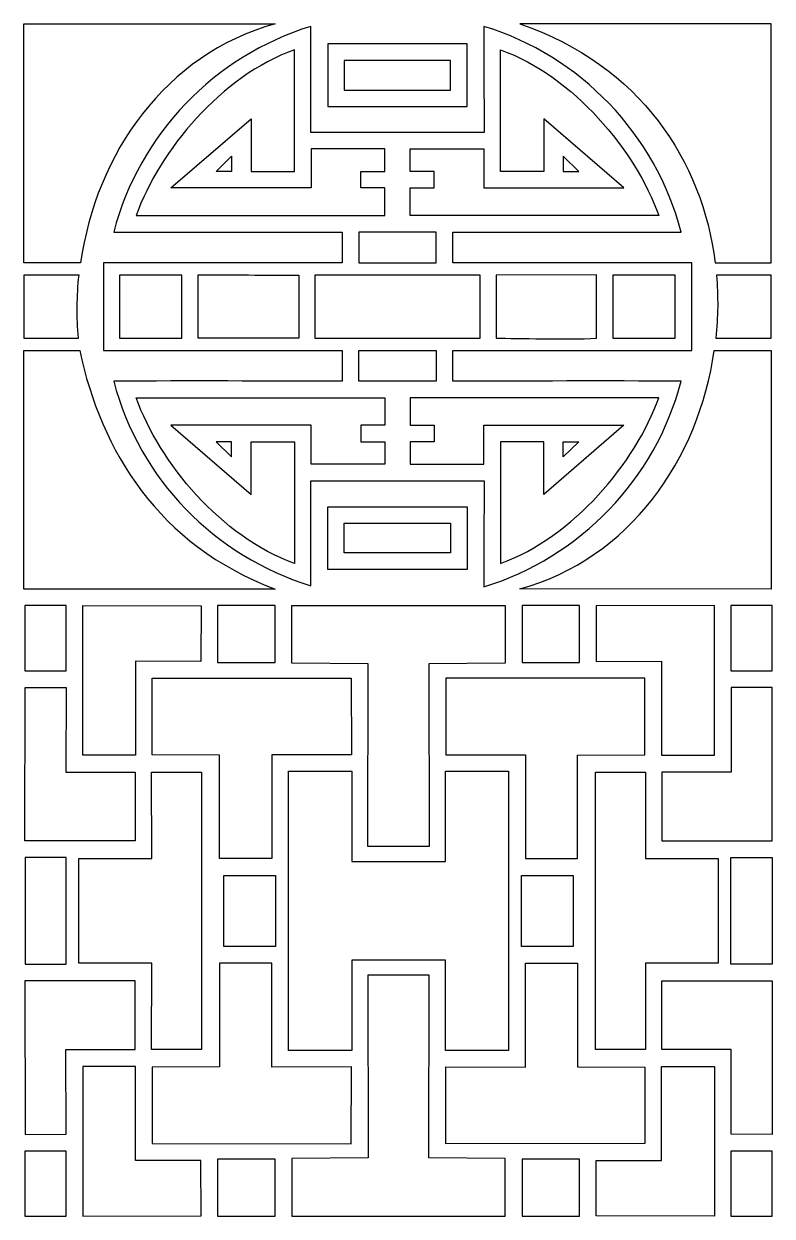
# Model space of a CAD drawing. Header units: centimetres. Extents: x -41 to 41, y -99 to 99.
# Drawn here: x -40.6 to 40.6, y -98.7 to 30.7 of the extents above; entities that cross this region are included whole.
import ezdxf

# ---------------------------------------------------------------- set-up
doc = ezdxf.new("R2010")
doc.units = ezdxf.units.CM
doc.header["$MEASUREMENT"] = 0
doc.layers.add('layer 1', color=7, linetype='Continuous')

msp = doc.modelspace()

# ---------------------------------------------------------------- linework, layer by layer
at = {"layer": 'layer 1', "color": 242}
for points in [[(-40.48097, -39.52186), (-36.01391, -39.52186), (-36.01391, -32.46154), (-40.48097, -32.46154), (-40.48097, -39.52186)], [(-19.58504, -38.62776), (-13.3415, -38.62776), (-13.3415, -32.4567), (-19.58504, -32.4567), (-19.58504, -38.62776)], [(13.4607, -38.62776), (19.70424, -38.62776), (19.70424, -32.4567), (13.4607, -32.4567), (13.4607, -38.62776)], [(36.13311, -39.52186), (40.60017, -39.52186), (40.60017, -32.46154), (36.13311, -32.46154), (36.13311, -39.52186)], [(-40.48097, -98.7037), (-36.01391, -98.7037), (-36.01391, -91.64338), (-40.48097, -91.64338), (-40.48097, -98.7037)], [(-19.58504, -98.70854), (-13.3415, -98.70854), (-13.3415, -92.53748), (-19.58504, -92.53748), (-19.58504, -98.70854)]]:
    msp.add_lwpolyline(points, close=True, dxfattribs=at)
for points, knots in [([(-34.44647, 4.74448), (-32.75648, 16.55458), (-25.2617, 27.37263), (-13.3415, 30.6568), (-13.3415, 30.6568), (-13.3415, 30.6568), (-40.60017, 30.66153), (-40.60017, 30.66153), (-40.60017, 30.66153), (-40.60017, 30.66153), (-40.60033, 4.74445), (-40.60033, 4.74445), (-40.60033, 4.74445), (-40.60033, 4.74445), (-34.44647, 4.74448), (-34.44647, 4.74448)], [0, 0, 0, 0, 0.2, 0.2, 0.2, 0.2, 0.4, 0.4, 0.4, 0.4, 0.6, 0.6, 0.6, 0.6, 1, 1, 1, 1]), ([(-9.45402, -18.91379), (-9.46225, -21.17264), (-9.43644, -28.05217), (-9.45363, -30.31102), (-9.45363, -30.31102), (-19.90496, -27.09425), (-28.0603, -18.74536), (-30.84987, -8.11421), (-30.84987, -8.11421), (-22.58584, -8.06019), (-14.32158, -8.10626), (-6.05748, -8.10626), (-6.05748, -8.10626), (-6.05748, -8.10626), (-6.05685, -4.78259), (-6.05685, -4.78259), (-6.05685, -4.78259), (-6.05685, -4.78259), (-23.95722, -4.78264), (-23.95722, -4.78264), (-23.95722, -4.78264), (-23.95722, -4.78264), (-31.97387, -4.78266), (-31.97387, -4.78266), (-31.97387, -4.78266), (-31.97387, -4.78266), (-31.97387, 4.74446), (-31.97387, 4.74446), (-31.97387, 4.74446), (-31.97387, 4.74446), (-6.05685, 4.74439), (-6.05685, 4.74439), (-6.05685, 4.74439), (-6.05685, 4.74439), (-6.05748, 8.06806), (-6.05748, 8.06806), (-6.05748, 8.06806), (-14.32158, 8.06806), (-22.58584, 8.02199), (-30.84987, 8.07601), (-30.84987, 8.07601), (-28.0603, 18.70716), (-19.90496, 27.16657), (-9.45363, 30.38334), (-9.45363, 30.38334), (-9.43644, 28.12449), (-9.46225, 21.13444), (-9.45402, 18.87559), (-9.45402, 18.87559), (-9.45402, 18.87559), (9.3329, 18.87559), (9.3329, 18.87559), (9.3329, 18.87559), (9.34113, 21.13444), (9.31532, 28.12449), (9.33251, 30.38334), (9.33251, 30.38334), (19.78384, 27.16657), (27.93918, 18.70716), (30.72875, 8.07601), (30.72875, 8.07601), (22.46471, 8.02198), (14.20047, 8.06806), (5.93636, 8.06806), (5.93636, 8.06806), (5.93636, 8.06806), (5.93573, 4.74439), (5.93573, 4.74439), (5.93573, 4.74439), (5.93573, 4.74439), (31.87776, 4.74446), (31.87776, 4.74446), (31.87776, 4.74446), (31.89438, 1.56599), (31.89373, -1.60419), (31.87711, -4.78266), (31.87711, -4.78266), (31.87711, -4.78266), (5.93573, -4.78259), (5.93573, -4.78259), (5.93573, -4.78259), (5.93573, -4.78259), (5.93636, -8.10626), (5.93636, -8.10626), (5.93636, -8.10626), (14.20046, -8.10626), (22.46472, -8.06019), (30.72875, -8.11421), (30.72875, -8.11421), (27.93918, -18.74536), (19.78384, -27.20477), (9.33251, -30.42154), (9.33251, -30.42154), (9.31532, -28.16269), (9.34113, -21.17264), (9.3329, -18.91379), (9.3329, -18.91379), (9.3329, -18.91379), (-9.45402, -18.91379), (-9.45402, -18.91379)], [0, 0, 0, 0, 0.038461538, 0.038461538, 0.038461538, 0.038461538, 0.076923077, 0.076923077, 0.076923077, 0.076923077, 0.115384615, 0.115384615, 0.115384615, 0.115384615, 0.153846154, 0.153846154, 0.153846154, 0.153846154, 0.192307692, 0.192307692, 0.192307692, 0.192307692, 0.230769231, 0.230769231, 0.230769231, 0.230769231, 0.269230769, 0.269230769, 0.269230769, 0.269230769, 0.307692308, 0.307692308, 0.307692308, 0.307692308, 0.346153846, 0.346153846, 0.346153846, 0.346153846, 0.384615385, 0.384615385, 0.384615385, 0.384615385, 0.423076923, 0.423076923, 0.423076923, 0.423076923, 0.461538462, 0.461538462, 0.461538462, 0.461538462, 0.5, 0.5, 0.5, 0.5, 0.538461538, 0.538461538, 0.538461538, 0.538461538, 0.576923077, 0.576923077, 0.576923077, 0.576923077, 0.615384615, 0.615384615, 0.615384615, 0.615384615, 0.653846154, 0.653846154, 0.653846154, 0.653846154, 0.692307692, 0.692307692, 0.692307692, 0.692307692, 0.730769231, 0.730769231, 0.730769231, 0.730769231, 0.769230769, 0.769230769, 0.769230769, 0.769230769, 0.807692308, 0.807692308, 0.807692308, 0.807692308, 0.846153846, 0.846153846, 0.846153846, 0.846153846, 0.884615385, 0.884615385, 0.884615385, 0.884615385, 0.923076923, 0.923076923, 0.923076923, 0.923076923, 1, 1, 1, 1]), ([(40.4805, 4.74445), (40.4805, 4.74445), (34.41973, 4.74447), (34.41973, 4.74447), (34.41973, 4.74447), (33.03816, 15.76789), (26.33983, 26.15021), (13.22164, 30.65966), (13.22164, 30.65966), (13.22164, 30.65966), (40.48066, 30.65974), (40.48066, 30.65974), (40.48066, 30.65974), (40.48066, 30.65974), (40.4805, 4.74445), (40.4805, 4.74445)], [0, 0, 0, 0, 0.2, 0.2, 0.2, 0.2, 0.4, 0.4, 0.4, 0.4, 0.6, 0.6, 0.6, 0.6, 1, 1, 1, 1]), ([(-7.62988, 21.69754), (-7.62988, 21.69754), (-7.63023, 28.49407), (-7.63023, 28.49407), (-7.63023, 28.49407), (-7.63023, 28.49407), (7.50911, 28.49407), (7.50911, 28.49407), (7.50911, 28.49407), (7.50911, 28.49407), (7.50876, 21.69754), (7.50876, 21.69754), (7.50876, 21.69754), (7.50876, 21.69754), (-7.62988, 21.69754), (-7.62988, 21.69754)], [0, 0, 0, 0, 0.2, 0.2, 0.2, 0.2, 0.4, 0.4, 0.4, 0.4, 0.6, 0.6, 0.6, 0.6, 1, 1, 1, 1]), ([(-1.43444, 14.65532), (-1.43444, 14.65532), (-4.04917, 14.6556), (-4.04917, 14.6556), (-4.04917, 14.6556), (-4.04917, 14.6556), (-4.04917, 12.855), (-4.04917, 12.855), (-4.04917, 12.855), (-4.04917, 12.855), (-1.43444, 12.855), (-1.43444, 12.855), (-1.43444, 12.855), (-1.43444, 12.855), (-1.43444, 9.86781), (-1.43444, 9.86781), (-1.43444, 9.86781), (-1.43444, 9.86781), (-28.42221, 9.86784), (-28.42221, 9.86784), (-28.42221, 9.86784), (-25.84949, 16.94835), (-19.19588, 24.9976), (-11.23978, 27.84372), (-11.23978, 27.84372), (-11.23978, 27.84372), (-11.24001, 14.65543), (-11.24001, 14.65543), (-11.24001, 14.65543), (-11.24001, 14.65543), (-15.93988, 14.65561), (-15.93988, 14.65561), (-15.93988, 14.65561), (-15.93988, 14.65561), (-15.93988, 20.36579), (-15.93988, 20.36579), (-15.93988, 20.36579), (-15.93988, 20.36579), (-24.64566, 12.85294), (-24.64566, 12.85294), (-24.64566, 12.85294), (-24.64566, 12.85294), (-9.4245, 12.85511), (-9.4245, 12.85511), (-9.4245, 12.85511), (-9.4245, 12.85511), (-9.42452, 17.09071), (-9.42452, 17.09071), (-9.42452, 17.09071), (-9.42452, 17.09071), (-1.43444, 17.09071), (-1.43444, 17.09071), (-1.43444, 17.09071), (-1.43444, 17.09071), (-1.43444, 14.65532), (-1.43444, 14.65532)], [0, 0, 0, 0, 0.066666667, 0.066666667, 0.066666667, 0.066666667, 0.133333333, 0.133333333, 0.133333333, 0.133333333, 0.2, 0.2, 0.2, 0.2, 0.266666667, 0.266666667, 0.266666667, 0.266666667, 0.333333333, 0.333333333, 0.333333333, 0.333333333, 0.4, 0.4, 0.4, 0.4, 0.466666667, 0.466666667, 0.466666667, 0.466666667, 0.533333333, 0.533333333, 0.533333333, 0.533333333, 0.6, 0.6, 0.6, 0.6, 0.666666667, 0.666666667, 0.666666667, 0.666666667, 0.733333333, 0.733333333, 0.733333333, 0.733333333, 0.8, 0.8, 0.8, 0.8, 0.866666667, 0.866666667, 0.866666667, 0.866666667, 1, 1, 1, 1]), ([(1.31332, 14.65532), (1.31332, 14.65532), (3.92805, 14.6556), (3.92805, 14.6556), (3.92805, 14.6556), (3.92805, 14.6556), (3.92805, 12.855), (3.92805, 12.855), (3.92805, 12.855), (3.92805, 12.855), (1.31332, 12.855), (1.31332, 12.855), (1.31332, 12.855), (1.31332, 12.855), (1.31332, 9.86781), (1.31332, 9.86781), (1.31332, 9.86781), (10.30924, 9.86781), (19.30517, 9.86783), (28.30109, 9.86784), (28.30109, 9.86784), (25.72837, 16.94835), (19.07476, 24.9976), (11.11866, 27.84372), (11.11866, 27.84372), (11.11866, 27.84372), (11.11889, 14.65543), (11.11889, 14.65543), (11.11889, 14.65543), (11.11889, 14.65543), (15.81876, 14.65561), (15.81876, 14.65561), (15.81876, 14.65561), (15.81876, 14.65561), (15.81876, 20.36579), (15.81876, 20.36579), (15.81876, 20.36579), (15.81876, 20.36579), (24.52454, 12.85294), (24.52454, 12.85294), (24.52454, 12.85294), (24.52454, 12.85294), (9.30338, 12.85511), (9.30338, 12.85511), (9.30338, 12.85511), (9.30338, 12.85511), (9.3034, 17.09071), (9.3034, 17.09071), (9.3034, 17.09071), (6.64005, 17.09071), (3.97667, 17.09071), (1.31332, 17.09071), (1.31332, 17.09071), (1.31332, 17.09071), (1.31332, 14.65532), (1.31332, 14.65532)], [0, 0, 0, 0, 0.066666667, 0.066666667, 0.066666667, 0.066666667, 0.133333333, 0.133333333, 0.133333333, 0.133333333, 0.2, 0.2, 0.2, 0.2, 0.266666667, 0.266666667, 0.266666667, 0.266666667, 0.333333333, 0.333333333, 0.333333333, 0.333333333, 0.4, 0.4, 0.4, 0.4, 0.466666667, 0.466666667, 0.466666667, 0.466666667, 0.533333333, 0.533333333, 0.533333333, 0.533333333, 0.6, 0.6, 0.6, 0.6, 0.666666667, 0.666666667, 0.666666667, 0.666666667, 0.733333333, 0.733333333, 0.733333333, 0.733333333, 0.8, 0.8, 0.8, 0.8, 0.866666667, 0.866666667, 0.866666667, 0.866666667, 1, 1, 1, 1]), ([(-5.82908, 23.46333), (-5.82908, 23.46333), (-5.8302, 26.69572), (-5.8302, 26.69572), (-5.8302, 26.69572), (-5.8302, 26.69572), (5.70908, 26.69572), (5.70908, 26.69572), (5.70908, 26.69572), (5.70908, 26.69572), (5.70796, 23.46333), (5.70796, 23.46333), (5.70796, 23.46333), (5.70796, 23.46333), (-5.82908, 23.46333), (-5.82908, 23.46333)], [0, 0, 0, 0, 0.2, 0.2, 0.2, 0.2, 0.4, 0.4, 0.4, 0.4, 0.6, 0.6, 0.6, 0.6, 1, 1, 1, 1]), ([(-19.72816, 14.65545), (-19.72816, 14.65545), (-18.04953, 14.65532), (-18.04953, 14.65532), (-18.04953, 14.65532), (-18.04953, 14.65532), (-18.04964, 16.29252), (-18.04964, 16.29252), (-18.04964, 16.29252), (-18.04964, 16.29252), (-19.72816, 14.65545), (-19.72816, 14.65545)], [0, 0, 0, 0, 0.25, 0.25, 0.25, 0.25, 0.5, 0.5, 0.5, 0.5, 1, 1, 1, 1]), ([(19.60704, 14.65545), (19.60704, 14.65545), (17.92841, 14.65532), (17.92841, 14.65532), (17.92841, 14.65532), (17.92841, 14.65532), (17.92852, 16.29252), (17.92852, 16.29252), (17.92852, 16.29252), (17.92852, 16.29252), (19.60704, 14.65545), (19.60704, 14.65545)], [0, 0, 0, 0, 0.25, 0.25, 0.25, 0.25, 0.5, 0.5, 0.5, 0.5, 1, 1, 1, 1]), ([(-4.25782, 4.74471), (-4.25782, 4.74471), (-4.25782, 8.06806), (-4.25782, 8.06806), (-4.25782, 8.06806), (-4.25782, 8.06806), (4.1367, 8.06806), (4.1367, 8.06806), (4.1367, 8.06806), (4.1367, 8.06806), (4.1367, 4.74471), (4.1367, 4.74471), (4.1367, 4.74471), (4.1367, 4.74471), (-4.25782, 4.74471), (-4.25782, 4.74471)], [0, 0, 0, 0, 0.2, 0.2, 0.2, 0.2, 0.4, 0.4, 0.4, 0.4, 0.6, 0.6, 0.6, 0.6, 1, 1, 1, 1]), ([(-40.60035, 3.39791), (-40.60035, 3.39791), (-34.61352, 3.39794), (-34.61352, 3.39794), (-34.61352, 3.39794), (-34.85164, 1.13188), (-34.87655, -1.16132), (-34.67862, -3.43612), (-34.67862, -3.43612), (-34.67862, -3.43612), (-40.60039, -3.43612), (-40.60039, -3.43612), (-40.60039, -3.43612), (-40.60039, -3.43612), (-40.60035, 3.39791), (-40.60035, 3.39791)], [0, 0, 0, 0, 0.2, 0.2, 0.2, 0.2, 0.4, 0.4, 0.4, 0.4, 0.6, 0.6, 0.6, 0.6, 1, 1, 1, 1]), ([(-30.20607, 3.39792), (-30.20607, 3.39792), (-23.44407, 3.39742), (-23.44407, 3.39742), (-23.44407, 3.39742), (-23.44407, 3.39742), (-23.44407, -3.43562), (-23.44407, -3.43562), (-23.44407, -3.43562), (-23.44407, -3.43562), (-30.20607, -3.43612), (-30.20607, -3.43612), (-30.20607, -3.43612), (-30.20607, -3.43612), (-30.20607, 3.39792), (-30.20607, 3.39792)], [0, 0, 0, 0, 0.2, 0.2, 0.2, 0.2, 0.4, 0.4, 0.4, 0.4, 0.6, 0.6, 0.6, 0.6, 1, 1, 1, 1]), ([(-10.77825, 3.41008), (-14.40819, 3.41008), (-18.03814, 3.41061), (-21.66808, 3.41089), (-21.66808, 3.41089), (-21.66808, 3.41089), (-21.66808, -3.44909), (-21.66808, -3.44909), (-21.66808, -3.44909), (-18.03814, -3.44881), (-14.40819, -3.44828), (-10.77825, -3.44828), (-10.77825, -3.44828), (-10.77783, -1.16216), (-10.77783, 1.12396), (-10.77825, 3.41008)], [0, 0, 0, 0, 0.2, 0.2, 0.2, 0.2, 0.4, 0.4, 0.4, 0.4, 0.6, 0.6, 0.6, 0.6, 1, 1, 1, 1]), ([(8.86372, 3.44218), (8.86372, 3.44218), (-8.98484, 3.44218), (-8.98484, 3.44218), (-8.98484, 3.44218), (-8.98533, 1.13466), (-8.98533, -1.17286), (-8.98484, -3.48038), (-8.98484, -3.48038), (-8.98484, -3.48038), (8.86372, -3.48038), (8.86372, -3.48038), (8.86372, -3.48038), (8.86372, -3.48038), (8.86372, 3.44218), (8.86372, 3.44218)], [0, 0, 0, 0, 0.2, 0.2, 0.2, 0.2, 0.4, 0.4, 0.4, 0.4, 0.6, 0.6, 0.6, 0.6, 1, 1, 1, 1]), ([(10.65713, 3.41008), (10.65713, 3.41008), (21.54696, 3.41089), (21.54696, 3.41089), (21.54696, 3.41089), (21.54696, 3.41089), (21.54696, -3.44909), (21.54696, -3.44909), (21.54696, -3.44909), (18.18217, -3.6355), (12.96987, -3.44828), (10.65713, -3.44828), (10.65713, -3.44828), (10.65713, -3.44828), (10.65713, 3.41008), (10.65713, 3.41008)], [0, 0, 0, 0, 0.2, 0.2, 0.2, 0.2, 0.4, 0.4, 0.4, 0.4, 0.6, 0.6, 0.6, 0.6, 1, 1, 1, 1]), ([(30.08495, -3.43612), (30.08495, -3.43612), (23.32295, -3.43562), (23.32295, -3.43562), (23.32295, -3.43562), (23.32295, -3.43562), (23.32295, 3.39742), (23.32295, 3.39742), (23.32295, 3.39742), (23.32295, 3.39742), (30.08495, 3.39792), (30.08495, 3.39792), (30.08495, 3.39792), (30.08495, 3.39792), (30.08495, -3.43612), (30.08495, -3.43612)], [0, 0, 0, 0, 0.2, 0.2, 0.2, 0.2, 0.4, 0.4, 0.4, 0.4, 0.6, 0.6, 0.6, 0.6, 1, 1, 1, 1]), ([(40.48046, -3.43613), (40.48046, -3.43613), (34.4898, -3.43613), (34.4898, -3.43613), (34.4898, -3.43613), (34.73022, -1.17031), (34.75742, 1.12285), (34.56187, 3.39793), (34.56187, 3.39793), (34.56187, 3.39793), (40.48049, 3.39792), (40.48049, 3.39792), (40.48049, 3.39792), (40.48049, 3.39792), (40.48046, -3.43613), (40.48046, -3.43613)], [0, 0, 0, 0, 0.2, 0.2, 0.2, 0.2, 0.4, 0.4, 0.4, 0.4, 0.6, 0.6, 0.6, 0.6, 1, 1, 1, 1]), ([(-34.53504, -4.78266), (-34.53504, -4.78266), (-40.60041, -4.78268), (-40.60041, -4.78268), (-40.60041, -4.78268), (-40.60041, -4.78268), (-40.60052, -30.66154), (-40.60052, -30.66154), (-40.60052, -30.66154), (-40.60052, -30.66154), (-13.3415, -30.66146), (-13.3415, -30.66146), (-13.3415, -30.66146), (-25.97556, -25.92213), (-32.26263, -15.61643), (-34.53504, -4.78266)], [0, 0, 0, 0, 0.2, 0.2, 0.2, 0.2, 0.4, 0.4, 0.4, 0.4, 0.6, 0.6, 0.6, 0.6, 1, 1, 1, 1]), ([(-4.25782, -4.78291), (-4.25782, -4.78291), (-4.25782, -8.10626), (-4.25782, -8.10626), (-4.25782, -8.10626), (-4.25782, -8.10626), (4.1367, -8.10626), (4.1367, -8.10626), (4.1367, -8.10626), (4.1367, -8.10626), (4.1367, -4.78291), (4.1367, -4.78291), (4.1367, -4.78291), (4.1367, -4.78291), (-4.25782, -4.78291), (-4.25782, -4.78291)], [0, 0, 0, 0, 0.2, 0.2, 0.2, 0.2, 0.4, 0.4, 0.4, 0.4, 0.6, 0.6, 0.6, 0.6, 1, 1, 1, 1]), ([(40.48045, -4.78266), (40.48045, -4.78266), (34.32137, -4.78266), (34.32137, -4.78266), (34.32137, -4.78266), (32.62121, -16.57859), (25.12959, -27.3778), (13.22164, -30.6586), (13.22164, -30.6586), (13.22164, -30.6586), (40.48031, -30.66333), (40.48031, -30.66333), (40.48031, -30.66333), (40.48031, -30.66333), (40.48045, -4.78266), (40.48045, -4.78266)], [0, 0, 0, 0, 0.2, 0.2, 0.2, 0.2, 0.4, 0.4, 0.4, 0.4, 0.6, 0.6, 0.6, 0.6, 1, 1, 1, 1]), ([(-1.43444, -14.69352), (-1.43444, -14.69352), (-4.04917, -14.6938), (-4.04917, -14.6938), (-4.04917, -14.6938), (-4.04917, -14.6938), (-4.04917, -12.8932), (-4.04917, -12.8932), (-4.04917, -12.8932), (-4.04917, -12.8932), (-1.43444, -12.8932), (-1.43444, -12.8932), (-1.43444, -12.8932), (-1.43444, -12.8932), (-1.43444, -9.90601), (-1.43444, -9.90601), (-1.43444, -9.90601), (-1.43444, -9.90601), (-28.42221, -9.90604), (-28.42221, -9.90604), (-28.42221, -9.90604), (-25.84949, -16.98655), (-19.19588, -25.0358), (-11.23978, -27.88192), (-11.23978, -27.88192), (-11.23978, -27.88192), (-11.24001, -14.69363), (-11.24001, -14.69363), (-11.24001, -14.69363), (-11.24001, -14.69363), (-15.93988, -14.69381), (-15.93988, -14.69381), (-15.93988, -14.69381), (-15.93988, -14.69381), (-15.93988, -20.40399), (-15.93988, -20.40399), (-15.93988, -20.40399), (-15.93988, -20.40399), (-24.64566, -12.89114), (-24.64566, -12.89114), (-24.64566, -12.89114), (-24.64566, -12.89114), (-9.4245, -12.89331), (-9.4245, -12.89331), (-9.4245, -12.89331), (-9.4245, -12.89331), (-9.42452, -17.12891), (-9.42452, -17.12891), (-9.42452, -17.12891), (-9.42452, -17.12891), (-1.43444, -17.12891), (-1.43444, -17.12891), (-1.43444, -17.12891), (-1.43444, -17.12891), (-1.43444, -14.69352), (-1.43444, -14.69352)], [0, 0, 0, 0, 0.066666667, 0.066666667, 0.066666667, 0.066666667, 0.133333333, 0.133333333, 0.133333333, 0.133333333, 0.2, 0.2, 0.2, 0.2, 0.266666667, 0.266666667, 0.266666667, 0.266666667, 0.333333333, 0.333333333, 0.333333333, 0.333333333, 0.4, 0.4, 0.4, 0.4, 0.466666667, 0.466666667, 0.466666667, 0.466666667, 0.533333333, 0.533333333, 0.533333333, 0.533333333, 0.6, 0.6, 0.6, 0.6, 0.666666667, 0.666666667, 0.666666667, 0.666666667, 0.733333333, 0.733333333, 0.733333333, 0.733333333, 0.8, 0.8, 0.8, 0.8, 0.866666667, 0.866666667, 0.866666667, 0.866666667, 1, 1, 1, 1]), ([(1.31332, -14.69352), (1.31332, -14.69352), (3.92805, -14.6938), (3.92805, -14.6938), (3.92805, -14.6938), (3.92805, -14.6938), (3.92805, -12.8932), (3.92805, -12.8932), (3.92805, -12.8932), (3.92805, -12.8932), (1.31332, -12.8932), (1.31332, -12.8932), (1.31332, -12.8932), (1.31332, -12.8932), (1.31332, -9.90601), (1.31332, -9.90601), (1.31332, -9.90601), (10.30924, -9.90601), (19.30517, -9.90603), (28.30109, -9.90604), (28.30109, -9.90604), (25.72837, -16.98655), (19.07476, -25.0358), (11.11866, -27.88192), (11.11866, -27.88192), (11.11866, -27.88192), (11.11889, -14.69363), (11.11889, -14.69363), (11.11889, -14.69363), (11.11889, -14.69363), (15.81876, -14.69381), (15.81876, -14.69381), (15.81876, -14.69381), (15.81876, -14.69381), (15.81876, -20.40399), (15.81876, -20.40399), (15.81876, -20.40399), (15.81876, -20.40399), (24.52454, -12.89114), (24.52454, -12.89114), (24.52454, -12.89114), (24.52454, -12.89114), (9.30338, -12.89331), (9.30338, -12.89331), (9.30338, -12.89331), (9.30338, -12.89331), (9.3034, -17.12891), (9.3034, -17.12891), (9.3034, -17.12891), (6.64005, -17.12891), (3.97667, -17.12891), (1.31332, -17.12891), (1.31332, -17.12891), (1.31332, -17.12891), (1.31332, -14.69352), (1.31332, -14.69352)], [0, 0, 0, 0, 0.066666667, 0.066666667, 0.066666667, 0.066666667, 0.133333333, 0.133333333, 0.133333333, 0.133333333, 0.2, 0.2, 0.2, 0.2, 0.266666667, 0.266666667, 0.266666667, 0.266666667, 0.333333333, 0.333333333, 0.333333333, 0.333333333, 0.4, 0.4, 0.4, 0.4, 0.466666667, 0.466666667, 0.466666667, 0.466666667, 0.533333333, 0.533333333, 0.533333333, 0.533333333, 0.6, 0.6, 0.6, 0.6, 0.666666667, 0.666666667, 0.666666667, 0.666666667, 0.733333333, 0.733333333, 0.733333333, 0.733333333, 0.8, 0.8, 0.8, 0.8, 0.866666667, 0.866666667, 0.866666667, 0.866666667, 1, 1, 1, 1]), ([(-19.72816, -14.69365), (-19.72816, -14.69365), (-18.04953, -14.69352), (-18.04953, -14.69352), (-18.04953, -14.69352), (-18.04953, -14.69352), (-18.04964, -16.33072), (-18.04964, -16.33072), (-18.04964, -16.33072), (-18.04964, -16.33072), (-19.72816, -14.69365), (-19.72816, -14.69365)], [0, 0, 0, 0, 0.25, 0.25, 0.25, 0.25, 0.5, 0.5, 0.5, 0.5, 1, 1, 1, 1]), ([(19.60704, -14.69365), (19.60704, -14.69365), (17.92841, -14.69352), (17.92841, -14.69352), (17.92841, -14.69352), (17.92841, -14.69352), (17.92852, -16.33072), (17.92852, -16.33072), (17.92852, -16.33072), (17.92852, -16.33072), (19.60704, -14.69365), (19.60704, -14.69365)], [0, 0, 0, 0, 0.25, 0.25, 0.25, 0.25, 0.5, 0.5, 0.5, 0.5, 1, 1, 1, 1]), ([(-7.62988, -21.73574), (-7.62988, -21.73574), (-7.63023, -28.53227), (-7.63023, -28.53227), (-7.63023, -28.53227), (-7.63023, -28.53227), (7.50911, -28.53227), (7.50911, -28.53227), (7.50911, -28.53227), (7.50911, -28.53227), (7.50876, -21.73574), (7.50876, -21.73574), (7.50876, -21.73574), (7.50876, -21.73574), (-7.62988, -21.73574), (-7.62988, -21.73574)], [0, 0, 0, 0, 0.2, 0.2, 0.2, 0.2, 0.4, 0.4, 0.4, 0.4, 0.6, 0.6, 0.6, 0.6, 1, 1, 1, 1]), ([(-5.82908, -23.50153), (-5.82908, -23.50153), (-5.8302, -26.73392), (-5.8302, -26.73392), (-5.8302, -26.73392), (-5.8302, -26.73392), (5.70908, -26.73392), (5.70908, -26.73392), (5.70908, -26.73392), (5.70908, -26.73392), (5.70796, -23.50153), (5.70796, -23.50153), (5.70796, -23.50153), (5.70796, -23.50153), (-5.82908, -23.50153), (-5.82908, -23.50153)], [0, 0, 0, 0, 0.2, 0.2, 0.2, 0.2, 0.4, 0.4, 0.4, 0.4, 0.6, 0.6, 0.6, 0.6, 1, 1, 1, 1]), ([(-21.37471, -32.48137), (-21.37471, -32.48137), (-34.21376, -32.4611), (-34.21376, -32.4611), (-34.21376, -32.4611), (-34.21376, -32.4611), (-34.2143, -48.68355), (-34.2143, -48.68355), (-34.2143, -48.68355), (-34.2143, -48.68355), (-28.46738, -48.68068), (-28.46738, -48.68068), (-28.46738, -48.68068), (-28.46738, -48.68068), (-28.4678, -38.49437), (-28.4678, -38.49437), (-28.4678, -38.49437), (-28.4678, -38.49437), (-21.40064, -38.51236), (-21.40064, -38.51236), (-21.40064, -38.51236), (-21.40064, -38.51236), (-21.37471, -32.48137), (-21.37471, -32.48137)], [0, 0, 0, 0, 0.142857143, 0.142857143, 0.142857143, 0.142857143, 0.285714286, 0.285714286, 0.285714286, 0.285714286, 0.428571429, 0.428571429, 0.428571429, 0.428571429, 0.571428571, 0.571428571, 0.571428571, 0.571428571, 0.714285714, 0.714285714, 0.714285714, 0.714285714, 1, 1, 1, 1]), ([(3.38653, -58.61123), (3.38653, -58.61123), (3.34259, -38.7743), (3.34259, -38.7743), (3.34259, -38.7743), (3.34259, -38.7743), (11.64693, -38.70785), (11.64693, -38.70785), (11.64693, -38.70785), (11.64693, -38.70785), (11.64693, -32.46104), (11.64693, -32.46104), (11.64693, -32.46104), (11.64693, -32.46104), (-11.52773, -32.46104), (-11.52773, -32.46104), (-11.52773, -32.46104), (-11.52773, -32.46104), (-11.52773, -38.70785), (-11.52773, -38.70785), (-11.52773, -38.70785), (-11.52773, -38.70785), (-3.22339, -38.7743), (-3.22339, -38.7743), (-3.22339, -38.7743), (-3.22339, -38.7743), (-3.26733, -58.61123), (-3.26733, -58.61123), (-3.26733, -58.61123), (-3.26733, -58.61123), (3.38653, -58.61123), (3.38653, -58.61123)], [0, 0, 0, 0, 0.111111111, 0.111111111, 0.111111111, 0.111111111, 0.222222222, 0.222222222, 0.222222222, 0.222222222, 0.333333333, 0.333333333, 0.333333333, 0.333333333, 0.444444444, 0.444444444, 0.444444444, 0.444444444, 0.555555556, 0.555555556, 0.555555556, 0.555555556, 0.666666667, 0.666666667, 0.666666667, 0.666666667, 0.777777778, 0.777777778, 0.777777778, 0.777777778, 1, 1, 1, 1]), ([(21.49391, -32.48137), (21.49391, -32.48137), (34.33296, -32.4611), (34.33296, -32.4611), (34.33296, -32.4611), (34.33296, -32.4611), (34.3335, -48.68355), (34.3335, -48.68355), (34.3335, -48.68355), (34.3335, -48.68355), (28.58658, -48.68068), (28.58658, -48.68068), (28.58658, -48.68068), (28.58658, -48.68068), (28.587, -38.49437), (28.587, -38.49437), (28.587, -38.49437), (28.587, -38.49437), (21.51984, -38.51236), (21.51984, -38.51236), (21.51984, -38.51236), (21.51984, -38.51236), (21.49391, -32.48137), (21.49391, -32.48137)], [0, 0, 0, 0, 0.142857143, 0.142857143, 0.142857143, 0.142857143, 0.285714286, 0.285714286, 0.285714286, 0.285714286, 0.428571429, 0.428571429, 0.428571429, 0.428571429, 0.571428571, 0.571428571, 0.571428571, 0.571428571, 0.714285714, 0.714285714, 0.714285714, 0.714285714, 1, 1, 1, 1]), ([(-40.46741, -41.33029), (-40.46741, -41.33029), (-40.48236, -57.98636), (-40.48236, -57.98636), (-40.48236, -57.98636), (-40.48236, -57.98636), (-28.51456, -57.98706), (-28.51456, -57.98706), (-28.51456, -57.98706), (-28.51456, -57.98706), (-28.51669, -50.53159), (-28.51669, -50.53159), (-28.51669, -50.53159), (-28.51669, -50.53159), (-36.03143, -50.53215), (-36.03143, -50.53215), (-36.03143, -50.53215), (-36.03143, -50.53215), (-36.01816, -41.36393), (-36.01816, -41.36393), (-36.01816, -41.36393), (-36.01816, -41.36393), (-40.46741, -41.33029), (-40.46741, -41.33029)], [0, 0, 0, 0, 0.142857143, 0.142857143, 0.142857143, 0.142857143, 0.285714286, 0.285714286, 0.285714286, 0.285714286, 0.428571429, 0.428571429, 0.428571429, 0.428571429, 0.571428571, 0.571428571, 0.571428571, 0.571428571, 0.714285714, 0.714285714, 0.714285714, 0.714285714, 1, 1, 1, 1]), ([(-26.67117, -40.32508), (-26.67117, -40.32508), (-26.66019, -48.63691), (-26.66019, -48.63691), (-26.66019, -48.63691), (-26.66019, -48.63691), (-19.37412, -48.67333), (-19.37412, -48.67333), (-19.37412, -48.67333), (-19.37412, -48.67333), (-19.37412, -59.90139), (-19.37412, -59.90139), (-19.37412, -59.90139), (-19.37412, -59.90139), (-13.70307, -59.89445), (-13.70307, -59.89445), (-13.70307, -59.89445), (-13.70307, -59.89445), (-13.7049, -48.63848), (-13.7049, -48.63848), (-13.7049, -48.63848), (-13.7049, -48.63848), (-5.05638, -48.65472), (-5.05638, -48.65472), (-5.05638, -48.65472), (-5.05638, -48.65472), (-5.0691, -40.31924), (-5.0691, -40.31924), (-5.0691, -40.31924), (-5.0691, -40.31924), (-26.67117, -40.32508), (-26.67117, -40.32508)], [0, 0, 0, 0, 0.111111111, 0.111111111, 0.111111111, 0.111111111, 0.222222222, 0.222222222, 0.222222222, 0.222222222, 0.333333333, 0.333333333, 0.333333333, 0.333333333, 0.444444444, 0.444444444, 0.444444444, 0.444444444, 0.555555556, 0.555555556, 0.555555556, 0.555555556, 0.666666667, 0.666666667, 0.666666667, 0.666666667, 0.777777778, 0.777777778, 0.777777778, 0.777777778, 1, 1, 1, 1]), ([(26.79037, -40.32508), (26.79037, -40.32508), (26.77939, -48.63691), (26.77939, -48.63691), (26.77939, -48.63691), (26.77939, -48.63691), (19.49332, -48.67333), (19.49332, -48.67333), (19.49332, -48.67333), (19.49332, -48.67333), (19.49332, -59.90139), (19.49332, -59.90139), (19.49332, -59.90139), (19.49332, -59.90139), (13.82227, -59.89445), (13.82227, -59.89445), (13.82227, -59.89445), (13.82227, -59.89445), (13.8241, -48.63848), (13.8241, -48.63848), (13.8241, -48.63848), (13.8241, -48.63848), (5.17558, -48.65472), (5.17558, -48.65472), (5.17558, -48.65472), (5.17558, -48.65472), (5.1883, -40.31924), (5.1883, -40.31924), (5.1883, -40.31924), (5.1883, -40.31924), (26.79037, -40.32508), (26.79037, -40.32508)], [0, 0, 0, 0, 0.111111111, 0.111111111, 0.111111111, 0.111111111, 0.222222222, 0.222222222, 0.222222222, 0.222222222, 0.333333333, 0.333333333, 0.333333333, 0.333333333, 0.444444444, 0.444444444, 0.444444444, 0.444444444, 0.555555556, 0.555555556, 0.555555556, 0.555555556, 0.666666667, 0.666666667, 0.666666667, 0.666666667, 0.777777778, 0.777777778, 0.777777778, 0.777777778, 1, 1, 1, 1]), ([(40.58661, -41.33029), (40.58661, -41.33029), (40.60156, -57.98636), (40.60156, -57.98636), (40.60156, -57.98636), (40.60156, -57.98636), (28.63376, -57.98706), (28.63376, -57.98706), (28.63376, -57.98706), (28.63376, -57.98706), (28.63589, -50.53159), (28.63589, -50.53159), (28.63589, -50.53159), (28.63589, -50.53159), (36.15063, -50.53215), (36.15063, -50.53215), (36.15063, -50.53215), (36.15063, -50.53215), (36.13736, -41.36393), (36.13736, -41.36393), (36.13736, -41.36393), (36.13736, -41.36393), (40.58661, -41.33029), (40.58661, -41.33029)], [0, 0, 0, 0, 0.142857143, 0.142857143, 0.142857143, 0.142857143, 0.285714286, 0.285714286, 0.285714286, 0.285714286, 0.428571429, 0.428571429, 0.428571429, 0.428571429, 0.571428571, 0.571428571, 0.571428571, 0.571428571, 0.714285714, 0.714285714, 0.714285714, 0.714285714, 1, 1, 1, 1]), ([(12.00796, -50.44156), (12.00796, -50.44156), (5.13977, -50.42398), (5.13977, -50.42398), (5.13977, -50.42398), (5.13977, -50.42398), (5.13757, -60.2357), (5.13757, -60.2357), (5.13757, -60.2357), (5.13757, -60.2357), (-5.01837, -60.2357), (-5.01837, -60.2357), (-5.01837, -60.2357), (-5.01837, -60.2357), (-5.02057, -50.42398), (-5.02057, -50.42398), (-5.02057, -50.42398), (-5.02057, -50.42398), (-11.88876, -50.44156), (-11.88876, -50.44156), (-11.88876, -50.44156), (-11.88876, -50.44156), (-11.88876, -80.72368), (-11.88876, -80.72368), (-11.88876, -80.72368), (-11.88876, -80.72368), (-5.02057, -80.74126), (-5.02057, -80.74126), (-5.02057, -80.74126), (-5.02057, -80.74126), (-5.01837, -70.92954), (-5.01837, -70.92954), (-5.01837, -70.92954), (-5.01837, -70.92954), (5.13757, -70.92954), (5.13757, -70.92954), (5.13757, -70.92954), (5.13757, -70.92954), (5.13977, -80.74126), (5.13977, -80.74126), (5.13977, -80.74126), (5.13977, -80.74126), (12.00796, -80.72368), (12.00796, -80.72368), (12.00796, -80.72368), (12.00796, -80.72368), (12.00796, -50.44156), (12.00796, -50.44156)], [0, 0, 0, 0, 0.076923077, 0.076923077, 0.076923077, 0.076923077, 0.153846154, 0.153846154, 0.153846154, 0.153846154, 0.230769231, 0.230769231, 0.230769231, 0.230769231, 0.307692308, 0.307692308, 0.307692308, 0.307692308, 0.384615385, 0.384615385, 0.384615385, 0.384615385, 0.461538462, 0.461538462, 0.461538462, 0.461538462, 0.538461538, 0.538461538, 0.538461538, 0.538461538, 0.615384615, 0.615384615, 0.615384615, 0.615384615, 0.692307692, 0.692307692, 0.692307692, 0.692307692, 0.769230769, 0.769230769, 0.769230769, 0.769230769, 0.846153846, 0.846153846, 0.846153846, 0.846153846, 1, 1, 1, 1]), ([(-21.31541, -50.53159), (-21.31541, -50.53159), (-26.74252, -50.53426), (-26.74252, -50.53426), (-26.74252, -50.53426), (-26.74252, -50.53426), (-26.72055, -59.90573), (-26.72055, -59.90573), (-26.72055, -59.90573), (-26.72055, -59.90573), (-34.62724, -59.89021), (-34.62724, -59.89021), (-34.62724, -59.89021), (-34.62724, -59.89021), (-34.62724, -71.27503), (-34.62724, -71.27503), (-34.62724, -71.27503), (-34.62724, -71.27503), (-26.72055, -71.25951), (-26.72055, -71.25951), (-26.72055, -71.25951), (-26.72055, -71.25951), (-26.74252, -80.63098), (-26.74252, -80.63098), (-26.74252, -80.63098), (-26.74252, -80.63098), (-21.31541, -80.63365), (-21.31541, -80.63365), (-21.31541, -80.63365), (-21.31541, -80.63365), (-21.31541, -50.53159), (-21.31541, -50.53159)], [0, 0, 0, 0, 0.111111111, 0.111111111, 0.111111111, 0.111111111, 0.222222222, 0.222222222, 0.222222222, 0.222222222, 0.333333333, 0.333333333, 0.333333333, 0.333333333, 0.444444444, 0.444444444, 0.444444444, 0.444444444, 0.555555556, 0.555555556, 0.555555556, 0.555555556, 0.666666667, 0.666666667, 0.666666667, 0.666666667, 0.777777778, 0.777777778, 0.777777778, 0.777777778, 1, 1, 1, 1]), ([(34.74644, -59.89021), (34.74644, -59.89021), (26.83975, -59.90573), (26.83975, -59.90573), (26.83975, -59.90573), (26.83975, -59.90573), (26.86172, -50.53426), (26.86172, -50.53426), (26.86172, -50.53426), (26.86172, -50.53426), (21.43461, -50.53159), (21.43461, -50.53159), (21.43461, -50.53159), (21.43461, -50.53159), (21.43461, -80.63365), (21.43461, -80.63365), (21.43461, -80.63365), (21.43461, -80.63365), (26.86172, -80.63098), (26.86172, -80.63098), (26.86172, -80.63098), (26.86172, -80.63098), (26.83975, -71.25951), (26.83975, -71.25951), (26.83975, -71.25951), (26.83975, -71.25951), (34.74644, -71.27503), (34.74644, -71.27503), (34.74644, -71.27503), (34.74644, -71.27503), (34.74644, -59.89021), (34.74644, -59.89021)], [0, 0, 0, 0, 0.111111111, 0.111111111, 0.111111111, 0.111111111, 0.222222222, 0.222222222, 0.222222222, 0.222222222, 0.333333333, 0.333333333, 0.333333333, 0.333333333, 0.444444444, 0.444444444, 0.444444444, 0.444444444, 0.555555556, 0.555555556, 0.555555556, 0.555555556, 0.666666667, 0.666666667, 0.666666667, 0.666666667, 0.777777778, 0.777777778, 0.777777778, 0.777777778, 1, 1, 1, 1]), ([(-36.0075, -71.36632), (-36.0075, -71.36632), (-40.47456, -71.36632), (-40.47456, -71.36632), (-40.47456, -71.36632), (-40.47456, -71.36632), (-40.47456, -59.79892), (-40.47456, -59.79892), (-40.47456, -59.79892), (-40.47456, -59.79892), (-36.0075, -59.79892), (-36.0075, -59.79892), (-36.0075, -59.79892), (-36.0075, -59.79892), (-36.0075, -71.36632), (-36.0075, -71.36632)], [0, 0, 0, 0, 0.2, 0.2, 0.2, 0.2, 0.4, 0.4, 0.4, 0.4, 0.6, 0.6, 0.6, 0.6, 1, 1, 1, 1]), ([(40.59376, -59.79892), (40.59376, -59.79892), (36.1267, -59.79892), (36.1267, -59.79892), (36.1267, -59.79892), (36.1267, -59.79892), (36.1267, -71.36632), (36.1267, -71.36632), (36.1267, -71.36632), (36.1267, -71.36632), (40.59376, -71.36632), (40.59376, -71.36632), (40.59376, -71.36632), (40.59376, -71.36632), (40.59376, -59.79892), (40.59376, -59.79892)], [0, 0, 0, 0, 0.2, 0.2, 0.2, 0.2, 0.4, 0.4, 0.4, 0.4, 0.6, 0.6, 0.6, 0.6, 1, 1, 1, 1]), ([(-13.27722, -61.73125), (-13.27722, -61.73125), (-18.88777, -61.73125), (-18.88777, -61.73125), (-18.88777, -61.73125), (-18.88777, -61.73125), (-18.88777, -69.43399), (-18.88777, -69.43399), (-18.88777, -69.43399), (-18.88777, -69.43399), (-13.27722, -69.43399), (-13.27722, -69.43399), (-13.27722, -69.43399), (-13.27722, -69.43399), (-13.27722, -61.73125), (-13.27722, -61.73125)], [0, 0, 0, 0, 0.2, 0.2, 0.2, 0.2, 0.4, 0.4, 0.4, 0.4, 0.6, 0.6, 0.6, 0.6, 1, 1, 1, 1]), ([(19.00697, -61.73125), (19.00697, -61.73125), (13.39642, -61.73125), (13.39642, -61.73125), (13.39642, -61.73125), (13.39642, -61.73125), (13.39642, -69.43399), (13.39642, -69.43399), (13.39642, -69.43399), (13.39642, -69.43399), (19.00697, -69.43399), (19.00697, -69.43399), (19.00697, -69.43399), (19.00697, -69.43399), (19.00697, -61.73125), (19.00697, -61.73125)], [0, 0, 0, 0, 0.2, 0.2, 0.2, 0.2, 0.4, 0.4, 0.4, 0.4, 0.6, 0.6, 0.6, 0.6, 1, 1, 1, 1]), ([(-26.67117, -90.84016), (-26.67117, -90.84016), (-26.66019, -82.52833), (-26.66019, -82.52833), (-26.66019, -82.52833), (-26.66019, -82.52833), (-19.37412, -82.49191), (-19.37412, -82.49191), (-19.37412, -82.49191), (-19.37412, -82.49191), (-19.37412, -71.26385), (-19.37412, -71.26385), (-19.37412, -71.26385), (-19.37412, -71.26385), (-13.70307, -71.27079), (-13.70307, -71.27079), (-13.70307, -71.27079), (-13.70307, -71.27079), (-13.7049, -82.52676), (-13.7049, -82.52676), (-13.7049, -82.52676), (-13.7049, -82.52676), (-5.05638, -82.51052), (-5.05638, -82.51052), (-5.05638, -82.51052), (-5.05638, -82.51052), (-5.0691, -90.846), (-5.0691, -90.846), (-5.0691, -90.846), (-5.0691, -90.846), (-26.67117, -90.84016), (-26.67117, -90.84016)], [0, 0, 0, 0, 0.111111111, 0.111111111, 0.111111111, 0.111111111, 0.222222222, 0.222222222, 0.222222222, 0.222222222, 0.333333333, 0.333333333, 0.333333333, 0.333333333, 0.444444444, 0.444444444, 0.444444444, 0.444444444, 0.555555556, 0.555555556, 0.555555556, 0.555555556, 0.666666667, 0.666666667, 0.666666667, 0.666666667, 0.777777778, 0.777777778, 0.777777778, 0.777777778, 1, 1, 1, 1]), ([(26.79037, -90.84016), (26.79037, -90.84016), (26.77939, -82.52833), (26.77939, -82.52833), (26.77939, -82.52833), (26.77939, -82.52833), (19.49332, -82.49191), (19.49332, -82.49191), (19.49332, -82.49191), (19.49332, -82.49191), (19.49332, -71.26385), (19.49332, -71.26385), (19.49332, -71.26385), (19.49332, -71.26385), (13.82227, -71.27079), (13.82227, -71.27079), (13.82227, -71.27079), (13.82227, -71.27079), (13.8241, -82.52676), (13.8241, -82.52676), (13.8241, -82.52676), (13.8241, -82.52676), (5.17558, -82.51052), (5.17558, -82.51052), (5.17558, -82.51052), (5.17558, -82.51052), (5.1883, -90.846), (5.1883, -90.846), (5.1883, -90.846), (5.1883, -90.846), (26.79037, -90.84016), (26.79037, -90.84016)], [0, 0, 0, 0, 0.111111111, 0.111111111, 0.111111111, 0.111111111, 0.222222222, 0.222222222, 0.222222222, 0.222222222, 0.333333333, 0.333333333, 0.333333333, 0.333333333, 0.444444444, 0.444444444, 0.444444444, 0.444444444, 0.555555556, 0.555555556, 0.555555556, 0.555555556, 0.666666667, 0.666666667, 0.666666667, 0.666666667, 0.777777778, 0.777777778, 0.777777778, 0.777777778, 1, 1, 1, 1]), ([(-40.46741, -89.83495), (-40.46741, -89.83495), (-40.48236, -73.17888), (-40.48236, -73.17888), (-40.48236, -73.17888), (-40.48236, -73.17888), (-28.51456, -73.17818), (-28.51456, -73.17818), (-28.51456, -73.17818), (-28.51456, -73.17818), (-28.51669, -80.63365), (-28.51669, -80.63365), (-28.51669, -80.63365), (-28.51669, -80.63365), (-36.03143, -80.63309), (-36.03143, -80.63309), (-36.03143, -80.63309), (-36.03143, -80.63309), (-36.01816, -89.80131), (-36.01816, -89.80131), (-36.01816, -89.80131), (-36.01816, -89.80131), (-40.46741, -89.83495), (-40.46741, -89.83495)], [0, 0, 0, 0, 0.142857143, 0.142857143, 0.142857143, 0.142857143, 0.285714286, 0.285714286, 0.285714286, 0.285714286, 0.428571429, 0.428571429, 0.428571429, 0.428571429, 0.571428571, 0.571428571, 0.571428571, 0.571428571, 0.714285714, 0.714285714, 0.714285714, 0.714285714, 1, 1, 1, 1]), ([(3.38653, -72.55401), (3.38653, -72.55401), (3.34259, -92.39094), (3.34259, -92.39094), (3.34259, -92.39094), (3.34259, -92.39094), (11.64693, -92.45739), (11.64693, -92.45739), (11.64693, -92.45739), (11.64693, -92.45739), (11.64693, -98.7042), (11.64693, -98.7042), (11.64693, -98.7042), (11.64693, -98.7042), (-11.52773, -98.7042), (-11.52773, -98.7042), (-11.52773, -98.7042), (-11.52773, -98.7042), (-11.52773, -92.45739), (-11.52773, -92.45739), (-11.52773, -92.45739), (-11.52773, -92.45739), (-3.22339, -92.39094), (-3.22339, -92.39094), (-3.22339, -92.39094), (-3.22339, -92.39094), (-3.26733, -72.55401), (-3.26733, -72.55401), (-3.26733, -72.55401), (-3.26733, -72.55401), (3.38653, -72.55401), (3.38653, -72.55401)], [0, 0, 0, 0, 0.111111111, 0.111111111, 0.111111111, 0.111111111, 0.222222222, 0.222222222, 0.222222222, 0.222222222, 0.333333333, 0.333333333, 0.333333333, 0.333333333, 0.444444444, 0.444444444, 0.444444444, 0.444444444, 0.555555556, 0.555555556, 0.555555556, 0.555555556, 0.666666667, 0.666666667, 0.666666667, 0.666666667, 0.777777778, 0.777777778, 0.777777778, 0.777777778, 1, 1, 1, 1]), ([(40.58661, -89.83495), (40.58661, -89.83495), (40.60156, -73.17888), (40.60156, -73.17888), (40.60156, -73.17888), (40.60156, -73.17888), (28.63376, -73.17818), (28.63376, -73.17818), (28.63376, -73.17818), (28.63376, -73.17818), (28.63589, -80.63365), (28.63589, -80.63365), (28.63589, -80.63365), (28.63589, -80.63365), (36.15063, -80.63309), (36.15063, -80.63309), (36.15063, -80.63309), (36.15063, -80.63309), (36.13736, -89.80131), (36.13736, -89.80131), (36.13736, -89.80131), (36.13736, -89.80131), (40.58661, -89.83495), (40.58661, -89.83495)], [0, 0, 0, 0, 0.142857143, 0.142857143, 0.142857143, 0.142857143, 0.285714286, 0.285714286, 0.285714286, 0.285714286, 0.428571429, 0.428571429, 0.428571429, 0.428571429, 0.571428571, 0.571428571, 0.571428571, 0.571428571, 0.714285714, 0.714285714, 0.714285714, 0.714285714, 1, 1, 1, 1]), ([(-21.37471, -98.68387), (-21.37471, -98.68387), (-34.21376, -98.70414), (-34.21376, -98.70414), (-34.21376, -98.70414), (-34.21376, -98.70414), (-34.2143, -82.48169), (-34.2143, -82.48169), (-34.2143, -82.48169), (-34.2143, -82.48169), (-28.46738, -82.48456), (-28.46738, -82.48456), (-28.46738, -82.48456), (-28.46738, -82.48456), (-28.4678, -92.67087), (-28.4678, -92.67087), (-28.4678, -92.67087), (-28.4678, -92.67087), (-21.40064, -92.65288), (-21.40064, -92.65288), (-21.40064, -92.65288), (-21.40064, -92.65288), (-21.37471, -98.68387), (-21.37471, -98.68387)], [0, 0, 0, 0, 0.142857143, 0.142857143, 0.142857143, 0.142857143, 0.285714286, 0.285714286, 0.285714286, 0.285714286, 0.428571429, 0.428571429, 0.428571429, 0.428571429, 0.571428571, 0.571428571, 0.571428571, 0.571428571, 0.714285714, 0.714285714, 0.714285714, 0.714285714, 1, 1, 1, 1]), ([(21.49391, -98.68387), (21.49391, -98.68387), (34.33296, -98.70414), (34.33296, -98.70414), (34.33296, -98.70414), (34.33296, -98.70414), (34.3335, -82.48169), (34.3335, -82.48169), (34.3335, -82.48169), (34.3335, -82.48169), (28.58658, -82.48456), (28.58658, -82.48456), (28.58658, -82.48456), (28.58658, -82.48456), (28.587, -92.67087), (28.587, -92.67087), (28.587, -92.67087), (28.587, -92.67087), (21.51984, -92.65288), (21.51984, -92.65288), (21.51984, -92.65288), (21.51984, -92.65288), (21.49391, -98.68387), (21.49391, -98.68387)], [0, 0, 0, 0, 0.142857143, 0.142857143, 0.142857143, 0.142857143, 0.285714286, 0.285714286, 0.285714286, 0.285714286, 0.428571429, 0.428571429, 0.428571429, 0.428571429, 0.571428571, 0.571428571, 0.571428571, 0.571428571, 0.714285714, 0.714285714, 0.714285714, 0.714285714, 1, 1, 1, 1]), ([(40.60017, -98.7037), (40.60017, -98.7037), (36.13311, -98.7037), (36.13311, -98.7037), (36.13311, -98.7037), (36.13311, -98.7037), (36.13311, -91.64337), (36.13311, -91.64337), (36.13311, -91.64337), (36.13311, -91.64337), (40.60017, -91.64337), (40.60017, -91.64337), (40.60017, -91.64337), (40.60017, -91.64337), (40.60017, -98.7037), (40.60017, -98.7037)], [0, 0, 0, 0, 0.2, 0.2, 0.2, 0.2, 0.4, 0.4, 0.4, 0.4, 0.6, 0.6, 0.6, 0.6, 1, 1, 1, 1]), ([(19.70424, -98.70854), (19.70424, -98.70854), (13.4607, -98.70854), (13.4607, -98.70854), (13.4607, -98.70854), (13.4607, -98.70854), (13.4607, -92.53747), (13.4607, -92.53747), (13.4607, -92.53747), (13.4607, -92.53747), (19.70424, -92.53747), (19.70424, -92.53747), (19.70424, -92.53747), (19.70424, -92.53747), (19.70424, -98.70854), (19.70424, -98.70854)], [0, 0, 0, 0, 0.2, 0.2, 0.2, 0.2, 0.4, 0.4, 0.4, 0.4, 0.6, 0.6, 0.6, 0.6, 1, 1, 1, 1])]:
    msp.add_open_spline(points, degree=3, knots=knots, dxfattribs=at)

doc.saveas('drawing.dxf')
